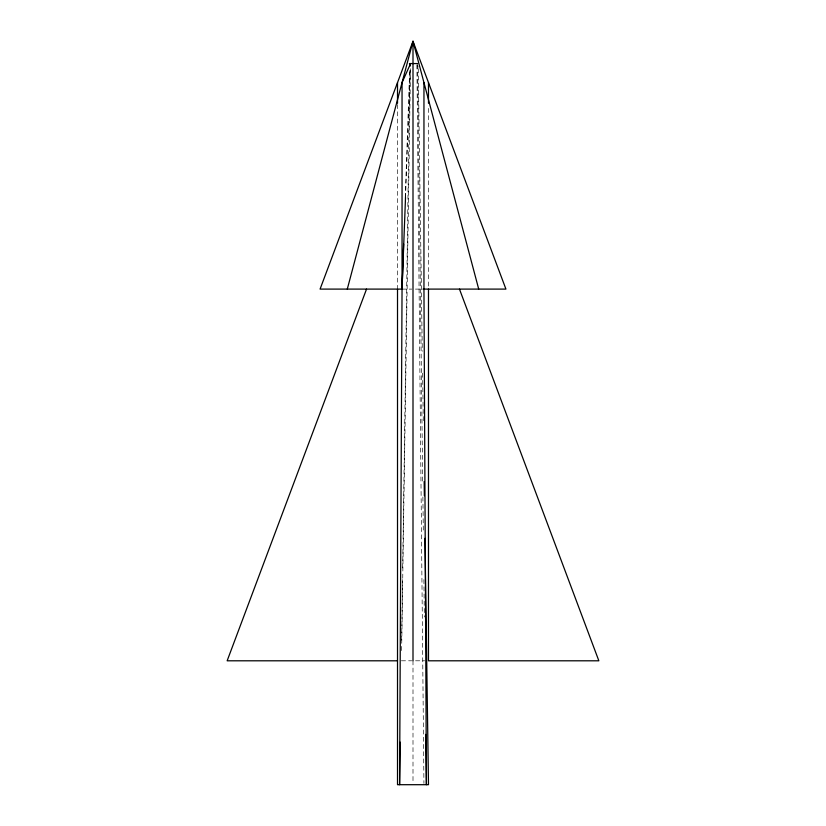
<?xml version="1.0" encoding="UTF-8"?>
<svg xmlns="http://www.w3.org/2000/svg" width="826" height="826" viewBox="0 0 826 826"><rect width="100%" height="100%" fill="white"/><g stroke="black" fill="none" stroke-linecap="round" stroke-linejoin="round"><path stroke-width="0.62" stroke-dasharray="4.13 3.1" d="M401.653 640.212L402.51 579.584M402.675 567.968L409.789 70.014M401.632 650.537L410.501 68.723M405.225 197.6L409.655 70.003M405.514 197.6L410.388 68.723M402.045 289.1L411.782 289.1M415.437 289.1L423.955 289.1M401.384 660.8L411.709 660.8M415.581 660.8L424.616 660.8M417.326 64.748L418.204 67.133M418.266 68.723L422.292 351.246M422.613 373.176L423.325 423.49M417.605 64.851L422.705 481.537M422.891 497.015L423.315 531.851M423.903 579.584L424.358 616.991M416.893 64.851L423.934 783.409M428.488 108.412L428.488 287.809M413 660.8L413 783.409M397.512 104.541L397.512 287.809"/><path stroke-width="1.24" d="M410.584 63.561L402.045 82.6L402.045 289.1L399.588 784.7L400.197 742.13M409.841 66.142L409.882 63.561L409.789 66.142M423.325 289.1L505.925 289.1L413 41.3L320.075 289.1L402.045 289.1L403.615 243.99M402.045 289.1L405.514 197.6M347.292 289.1L413 41.3L478.708 289.1M366.537 289.1L227.15 660.8L397.512 660.8M409.428 63.561L417.595 63.561M459.462 289.1L598.85 660.8L428.488 660.8L428.488 289.1M424.161 481.537L424.358 495.734M424.967 538.304L428.488 784.7L397.512 784.7L397.512 289.1M425.793 734.386L426.412 784.7L423.955 289.1L423.955 82.6M428.488 82.6L428.488 103.25M413 41.3L413 660.8M397.512 82.6L397.512 103.25"/></g></svg>
